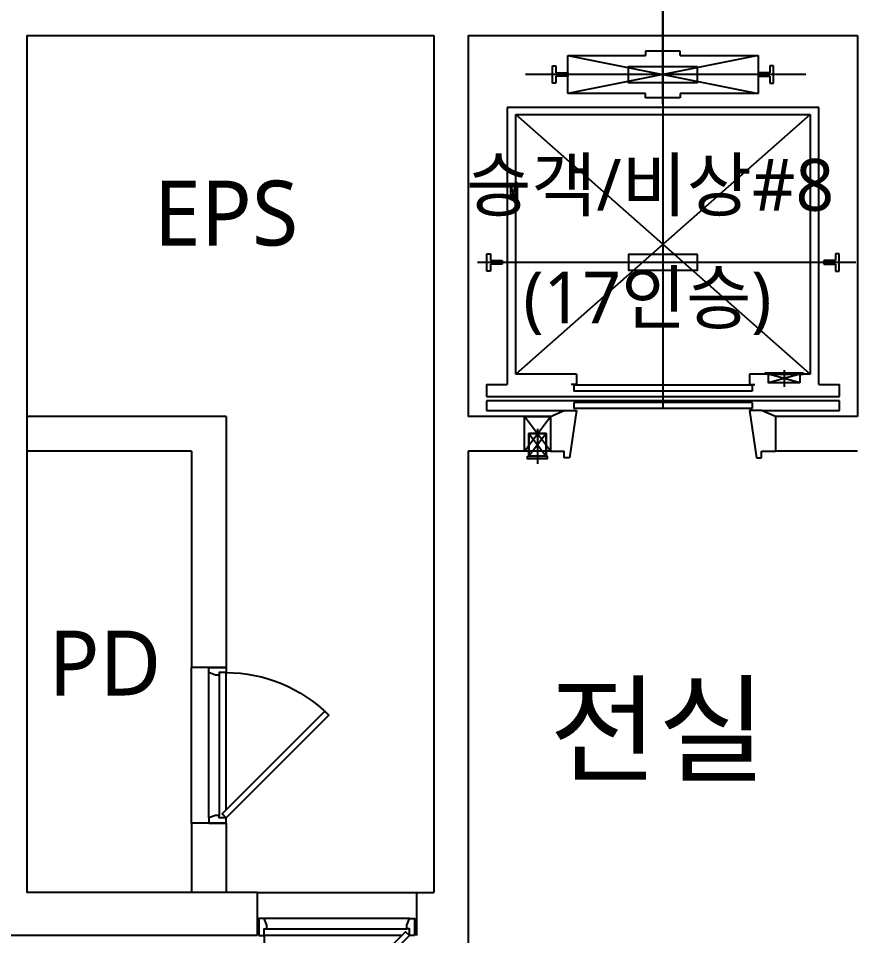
# Model space of a CAD drawing. Header units: millimetres. Extents: x -105683 to 94728, y -31127 to 151123.
# Drawn here: x 59825 to 64675, y -5555 to -255 of the extents above; entities that cross this region are included whole.
import ezdxf
from ezdxf.enums import TextEntityAlignment as Align

# ---------------------------------------------------------------- set-up
doc = ezdxf.new("R2010")
doc.units = ezdxf.units.MM
doc.layers.add('e-plan', color=9, linetype='Continuous')
doc.styles.add('USUN', font='malgun_0.ttf')
doc.styles.add('xr_plan$0$USUN', font='malgun_0.ttf')

# ---------------------------------------------------------------- blocks, each defined once
blk = doc.blocks.new('xr_plan$0$Dor_900_45')
at = {"layer": 'e-plan'}
for p, q in [((855, 10), (45, 10)), ((75.7, 50), (870, 50)), ((30, -50), (870, -50))]:
    blk.add_line(p, q, dxfattribs=at)
for points in [[(30, 50), (52.9, 27.1), (646.8, 621.1), (624, 644), (30, 50)], [(0, 50), (30, 50), (30, 10), (45, 10), (45, -10), (30, -50), (0, -50), (0, 50)], [(900, 50), (870, 50), (870, 10), (855, 10), (855, -10), (870, -50), (900, -50), (900, 50)]]:
    blk.add_lwpolyline(points, dxfattribs=at)
blk.add_arc((30, 50), 840, 0, 45, dxfattribs=at)
blk = doc.blocks.new('xr_plan$0$ELEV-15')
at = {"layer": 'e-plan'}
for p, q in [((0, 810.1), (0, 1398.8)), ((0, 1350.9), (0, -950)), ((-100, 1090), (-100, 1115)), ((-100, 1115), (100, 1115)), ((100, 1115), (100, 1090)), ((550, 1090), (-549.5, 870)), ((-549.5, 1090), (550, 870)), ((-549.5, 1090), (-549.5, 870)), ((-100, 1090), (-549.5, 1090)), ((550, 1090), (100, 1090)), ((550, 870), (550, 1090)), ((-637.8, 930), (-637.8, 1030)), ((-637.8, 1030), (-617.8, 1030)), ((-617.8, 1030), (-617.8, 990)), ((638.2, 1030), (618.2, 1030)), ((618.2, 1030), (618.2, 990)), ((638.2, 930), (638.2, 1030)), ((-825.6, 980), (794.6, 980)), ((-617.8, 990), (-549.8, 990)), ((-617.8, 970), (-617.8, 930)), ((-549.8, 970), (-617.8, 970)), ((-549.8, 990), (-549.8, 970)), ((618.2, 990), (550.2, 990)), ((550.2, 990), (550.2, 970)), ((550.2, 970), (618.2, 970)), ((618.2, 970), (618.2, 930)), ((-617.8, 930), (-637.8, 930)), ((618.2, 930), (638.2, 930)), ((-549.5, 870), (-100, 870)), ((-100, 870), (-100, 845)), ((100, 845), (100, 870)), ((100, 870), (550, 870)), ((-100, 845), (100, 845)), ((-900, -810), (-900, 790)), ((-900, 790), (900, 790)), ((850, 750), (-850, 750)), ((-850, 750), (-850, -750)), ((-850, 750), (850, -750)), ((-850, -750), (850, 750)), ((850, -750), (850, 750)), ((900, 790), (900, -810)), ((826.8, 346.8), (903.2, 346.8)), ((842.8, 356.8), (842.8, 206.8)), ((850, 356.8), (842.8, 356.8)), ((842.8, 356.8), (842.8, 243.2)), ((850, 256.8), (850, 356.8)), ((880, 256.8), (850, 336.8)), ((850, 256.8), (880, 336.8)), ((850, 256.8), (850, 206.8)), ((842.8, 206.8), (850, 206.8)), ((-1115.1, -105), (1072.1, -105)), ((-1018, -155), (-1018, -55)), ((-1018, -55), (-997, -55)), ((-997, -55), (-997, -95)), ((-997, -95), (-929, -95)), ((-929, -95), (-929, -115)), ((997, -95), (929, -95)), ((929, -95), (929, -115)), ((1018, -55), (997, -55)), ((997, -55), (997, -95)), ((1018, -155), (1018, -55)), ((-997, -155), (-1018, -155)), ((-929, -115), (-997, -115)), ((-997, -115), (-997, -155)), ((929, -115), (997, -115)), ((997, -115), (997, -155)), ((997, -155), (1018, -155)), ((-700, -726.8), (-700, -823.2)), ((-850, -750), (-500, -750)), ((-590, -742.8), (-810, -742.8)), ((-810, -742.8), (-810, -750)), ((-790, -750), (-810, -750)), ((-790, -750), (-610, -800)), ((-790, -800), (-610, -750)), ((-790, -750), (-590, -750)), ((-590, -750), (-590, -742.8)), ((-500, -750), (-500, -810)), ((500, -750), (500, -810)), ((500, -750), (850, -750)), ((-900, -810), (-1020, -810)), ((-1020, -880), (-1020, -810)), ((-500, -810), (-530, -810)), ((-515, -815), (515, -815)), ((-515, -815), (-515, -850)), ((0, -815), (0, -850)), ((500, -810), (530, -810)), ((515, -815), (515, -850)), ((1020, -810), (900, -810)), ((1020, -810), (1020, -880)), ((1020, -880), (-1020, -880)), ((-515, -850), (515, -850)), ((-1020, -905), (1020, -905)), ((-1020, -960), (-1020, -905)), ((-515, -915), (515, -915)), ((-515, -915), (-515, -950)), ((-515, -950), (515, -950)), ((0, -905), (0, -950)), ((515, -915), (515, -950)), ((1020, -905), (1020, -960)), ((-570, -960), (-1020, -960)), ((-650, -995), (-570, -960)), ((-570, -960), (-500, -960)), ((-500, -960), (-540, -1235)), ((500, -960), (540, -1235)), ((570, -960), (500, -960)), ((1020, -960), (570, -960)), ((650, -995), (570, -960)), ((800, -1195), (650, -995)), ((650, -1195), (800, -995)), ((688.1, -995), (763.5, -995)), ((775.6, -1094.2), (675.6, -1225)), ((675.6, -1094.2), (775.6, -1225)), ((725.6, -1066), (725.6, -1268.3)), ((-570, -1235), (-570, -1195)), ((570, -1235), (570, -1195)), ((-540, -1235), (-570, -1235)), ((540, -1235), (570, -1235))]:
    blk.add_line(p, q, dxfattribs=at)
for points in [[(-199.2, 1025), (200.8, 1025), (200.8, 935), (-199.2, 935)], [(880, 256.8), (880, 336.8), (850, 336.8), (850, 256.8)], [(-200, -60), (200, -60), (200, -150), (-200, -150)], [(-790, -800), (-610, -800), (-610, -750), (-790, -750)], [(650, -1195), (800, -1195), (800, -995), (650, -995)], [(675.6, -1225), (775.6, -1225), (775.6, -1094.2), (675.6, -1094.2)], [(775.6, -1225), (675.6, -1225), (675.6, -1094.2), (775.6, -1094.2)], [(782.8, -1225), (668.4, -1225), (668.4, -1239.3), (782.8, -1239.3)]]:
    blk.add_lwpolyline(points, close=True, dxfattribs=at)
blk = doc.blocks.new('Xref-지하1층')
at = {"layer": 'e-plan'}
for p, q in [((63400, 11550), (65750, 11550)), ((63400, 11550), (63400, 6600)), ((65750, 11550), (65750, 6600)), ((65950, 11550), (68200, 11550)), ((65950, 11550), (65950, 9350)), ((68200, 11550), (68200, 9350)), ((66425, 9350), (65950, 9350)), ((66425, 9350), (66425, 9150)), ((68200, 9350), (67725, 9350)), ((67725, 9350), (67725, 9150)), ((66425, 9150), (65950, 9150)), ((65950, 9150), (65950, 5420)), ((68200, 9150), (67725, 9150)), ((64730, 6600), (63400, 6600)), ((64730, 6600), (64730, 6350)), ((65650, 6600), (65650, 6350)), ((65650, 6600), (65750, 6600)), ((64785, 6390), (65595, 6390)), ((64730, 6350), (62650, 6350))]:
    blk.add_line(p, q, dxfattribs=at)
at = {"layer": 'e-plan', "linetype": 'Continuous'}
for p, q in [((64550, 9350), (63400, 9350)), ((64550, 9350), (64550, 7900)), ((64350, 9150), (63400, 9150)), ((64350, 9150), (64350, 7900)), ((66425, 9150), (66505, 9150)), ((67645, 9150), (67725, 9150)), ((64550, 7900), (64350, 7900)), ((64350, 7000), (64350, 7900)), ((64350, 7000), (64350, 6600)), ((64550, 7000), (64350, 7000)), ((64550, 7000), (64550, 6600)), ((64730, 6600), (65650, 6600))]:
    blk.add_line(p, q, dxfattribs=at)
at = {"layer": 'e-plan', "linetype": 'Continuous', "xscale": -1}
blk.add_blockref('xr_plan$0$ELEV-15', (67075, 10345), dxfattribs=at)
at = {"layer": 'e-plan', "linetype": 'Continuous', "xscale": -1, "rotation": 270}
blk.add_blockref('xr_plan$0$Dor_900_45', (64500, 7000), dxfattribs=at)
at = {"layer": 'e-plan', "linetype": 'Continuous', "rotation": 180}
blk.add_blockref('xr_plan$0$Dor_900_45', (65640, 6400), dxfattribs=at)
at = {"layer": 'e-plan'}
for s, height, style, p in [('승객/비상#8', 300, 'USUN', (67001, 10688)), ('EPS', 375, 'xr_plan$0$USUN', (64550, 10525)), ('(17인승)', 300, 'USUN', (66985.2, 10036.9)), ('PD', 375, 'xr_plan$0$USUN', (63850, 7925)), ('전실', 500, 'USUN', (67045.4, 7541.1))]:
    blk.add_text(s, height=height, dxfattribs=dict(at, style=style)).set_placement(p, align=Align.MIDDLE_CENTER)

msp = doc.modelspace()

# ---------------------------------------------------------------- block references
at = {"layer": 'e-plan'}
msp.add_blockref('Xref-지하1층', (-3525, -11905), dxfattribs=at)

doc.saveas('drawing.dxf')
